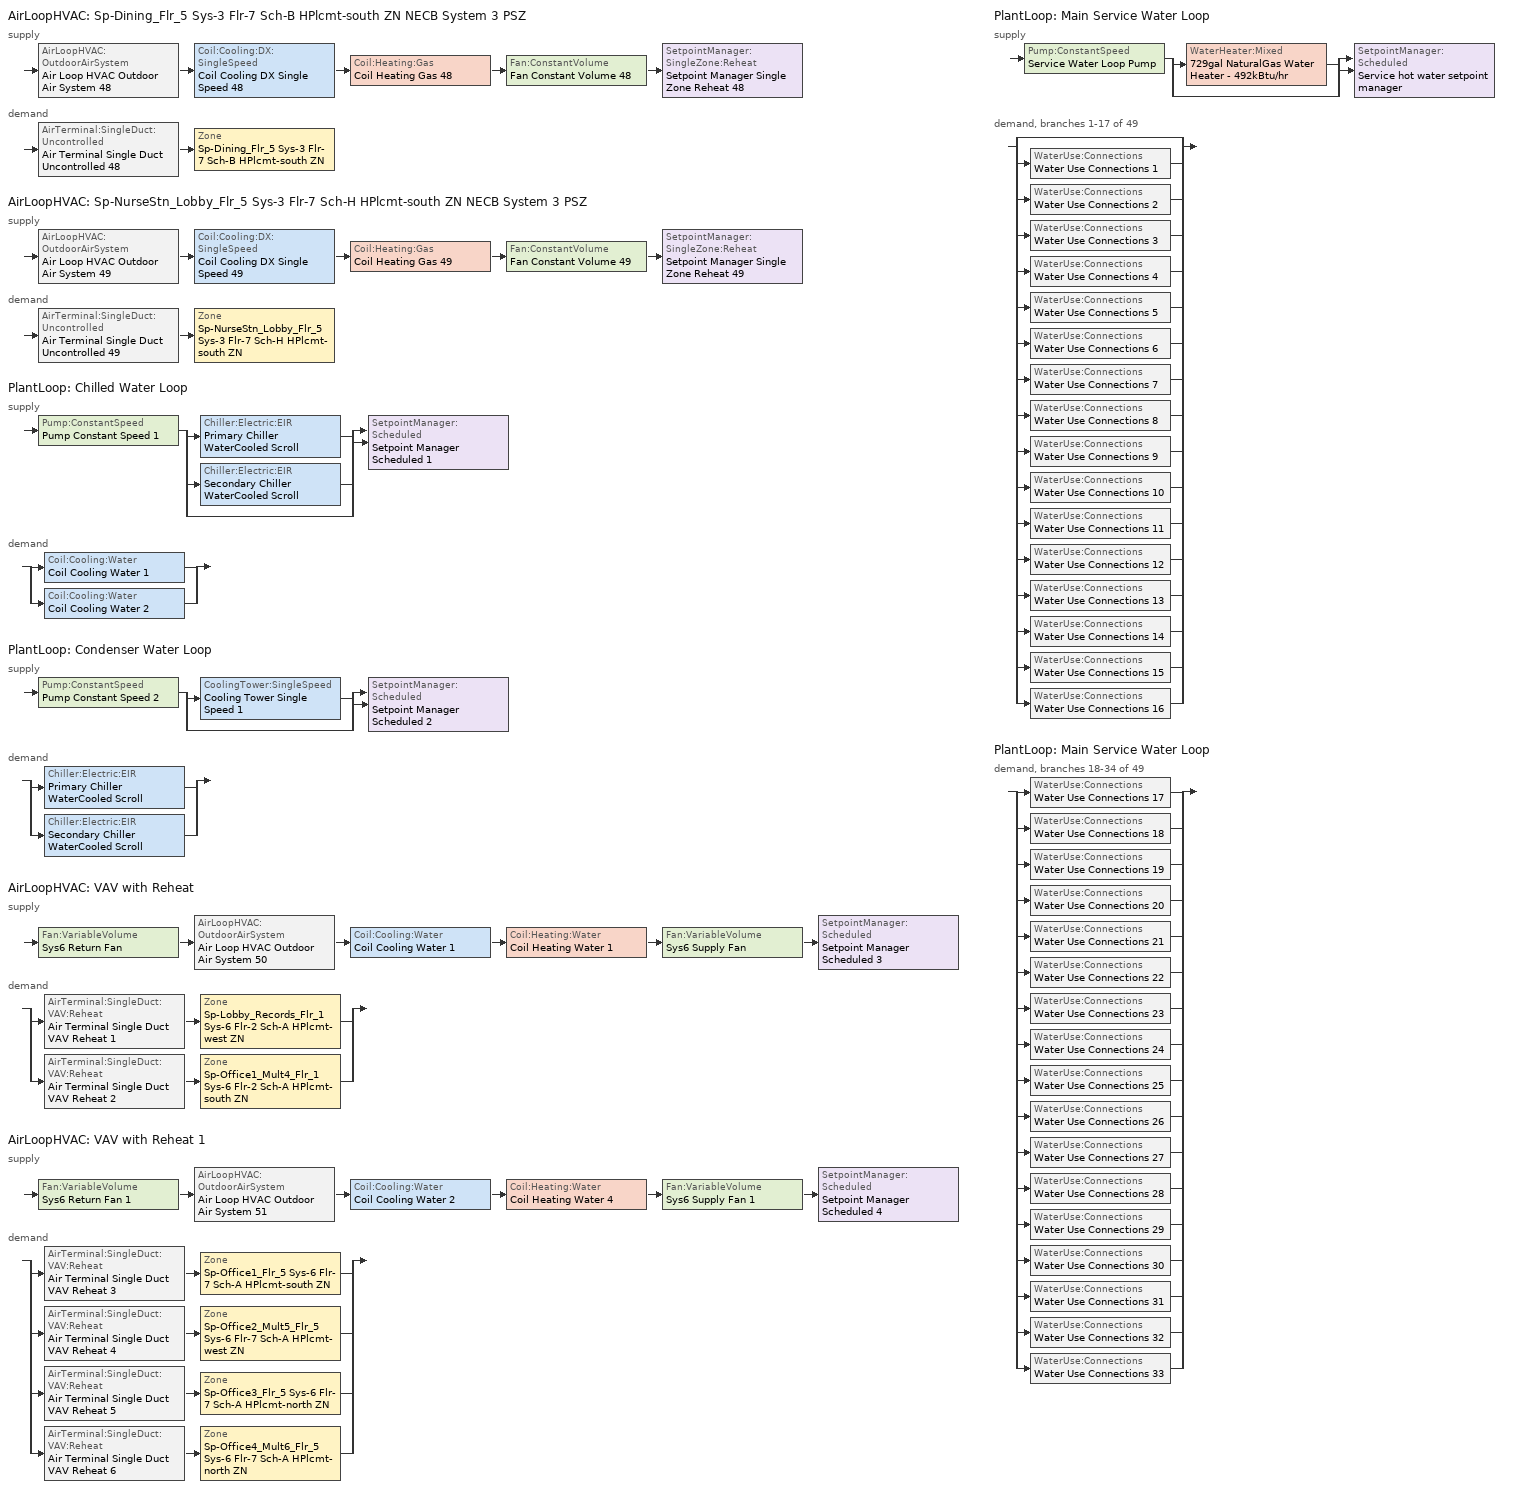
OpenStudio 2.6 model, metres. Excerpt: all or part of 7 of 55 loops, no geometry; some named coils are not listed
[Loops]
AirLoopHVAC 'Sp-Dining_Flr_5 Sys-3 Flr-7 Sch-B HPlcmt-south ZN NECB System 3 PSZ'
 supply: AirLoopHVAC:OutdoorAirSystem 'Air Loop HVAC Outdoor Air System 48' > Coil:Cooling:DX:SingleSpeed 'Coil Cooling DX Single Speed 48' > Coil:Heating:Gas 'Coil Heating Gas 48' > Fan:ConstantVolume 'Fan Constant Volume 48' > SetpointManager:SingleZone:Reheat 'Setpoint Manager Single Zone Reheat 48'
 demand: AirTerminal:SingleDuct:Uncontrolled 'Air Terminal Single Duct Uncontrolled 48' > Zone 'Sp-Dining_Flr_5 Sys-3 Flr-7 Sch-B HPlcmt-south ZN'
AirLoopHVAC 'Sp-NurseStn_Lobby_Flr_5 Sys-3 Flr-7 Sch-H HPlcmt-south ZN NECB System 3 PSZ'
 supply: AirLoopHVAC:OutdoorAirSystem 'Air Loop HVAC Outdoor Air System 49' > Coil:Cooling:DX:SingleSpeed 'Coil Cooling DX Single Speed 49' > Coil:Heating:Gas 'Coil Heating Gas 49' > Fan:ConstantVolume 'Fan Constant Volume 49' > SetpointManager:SingleZone:Reheat 'Setpoint Manager Single Zone Reheat 49'
 demand: AirTerminal:SingleDuct:Uncontrolled 'Air Terminal Single Duct Uncontrolled 49' > Zone 'Sp-NurseStn_Lobby_Flr_5 Sys-3 Flr-7 Sch-H HPlcmt-south ZN'
PlantLoop 'Chilled Water Loop'
 supply: Pump:ConstantSpeed 'Pump Constant Speed 1' > split
  | Chiller:Electric:EIR 'Primary Chiller WaterCooled Scroll'
  | Chiller:Electric:EIR 'Secondary Chiller WaterCooled Scroll'
  | bypass
  join > SetpointManager:Scheduled 'Setpoint Manager Scheduled 1'
 demand: split
  | Coil:Cooling:Water 'Coil Cooling Water 1'
  | Coil:Cooling:Water 'Coil Cooling Water 2'
PlantLoop 'Condenser Water Loop'
 supply: Pump:ConstantSpeed 'Pump Constant Speed 2' > split
  | CoolingTower:SingleSpeed 'Cooling Tower Single Speed 1'
  | bypass
  join > SetpointManager:Scheduled 'Setpoint Manager Scheduled 2'
 demand: split
  | Chiller:Electric:EIR 'Primary Chiller WaterCooled Scroll'
  | Chiller:Electric:EIR 'Secondary Chiller WaterCooled Scroll'
AirLoopHVAC 'VAV with Reheat'
 supply: Fan:VariableVolume 'Sys6 Return Fan' > AirLoopHVAC:OutdoorAirSystem 'Air Loop HVAC Outdoor Air System 50' > Coil:Cooling:Water 'Coil Cooling Water 1' > Coil:Heating:Water 'Coil Heating Water 1' > Fan:VariableVolume 'Sys6 Supply Fan' > SetpointManager:Scheduled 'Setpoint Manager Scheduled 3'
 demand: split
  | AirTerminal:SingleDuct:VAV:Reheat 'Air Terminal Single Duct VAV Reheat 1' > Zone 'Sp-Lobby_Records_Flr_1 Sys-6 Flr-2 Sch-A HPlcmt-west ZN'
  | AirTerminal:SingleDuct:VAV:Reheat 'Air Terminal Single Duct VAV Reheat 2' > Zone 'Sp-Office1_Mult4_Flr_1 Sys-6 Flr-2 Sch-A HPlcmt-south ZN'
AirLoopHVAC 'VAV with Reheat 1'
 supply: Fan:VariableVolume 'Sys6 Return Fan 1' > AirLoopHVAC:OutdoorAirSystem 'Air Loop HVAC Outdoor Air System 51' > Coil:Cooling:Water 'Coil Cooling Water 2' > Coil:Heating:Water 'Coil Heating Water 4' > Fan:VariableVolume 'Sys6 Supply Fan 1' > SetpointManager:Scheduled 'Setpoint Manager Scheduled 4'
 demand: split
  | AirTerminal:SingleDuct:VAV:Reheat 'Air Terminal Single Duct VAV Reheat 3' > Zone 'Sp-Office1_Flr_5 Sys-6 Flr-7 Sch-A HPlcmt-south ZN'
  | AirTerminal:SingleDuct:VAV:Reheat 'Air Terminal Single Duct VAV Reheat 4' > Zone 'Sp-Office2_Mult5_Flr_5 Sys-6 Flr-7 Sch-A HPlcmt-west ZN'
  | AirTerminal:SingleDuct:VAV:Reheat 'Air Terminal Single Duct VAV Reheat 5' > Zone 'Sp-Office3_Flr_5 Sys-6 Flr-7 Sch-A HPlcmt-north ZN'
  | AirTerminal:SingleDuct:VAV:Reheat 'Air Terminal Single Duct VAV Reheat 6' > Zone 'Sp-Office4_Mult6_Flr_5 Sys-6 Flr-7 Sch-A HPlcmt-north ZN'
PlantLoop 'Main Service Water Loop'
 supply: Pump:ConstantSpeed 'Service Water Loop Pump' > split
  | WaterHeater:Mixed '729gal NaturalGas Water Heater - 492kBtu/hr'
  | bypass
  join > SetpointManager:Scheduled 'Service hot water setpoint manager'
 demand, branches 1-17 of 49: split
  | bypass
  | WaterUse:Connections 'Water Use Connections 1'
  | WaterUse:Connections 'Water Use Connections 2'
  | WaterUse:Connections 'Water Use Connections 3'
  | WaterUse:Connections 'Water Use Connections 4'
  | WaterUse:Connections 'Water Use Connections 5'
  | WaterUse:Connections 'Water Use Connections 6'
  | WaterUse:Connections 'Water Use Connections 7'
  | WaterUse:Connections 'Water Use Connections 8'
  | WaterUse:Connections 'Water Use Connections 9'
  | WaterUse:Connections 'Water Use Connections 10'
  | WaterUse:Connections 'Water Use Connections 11'
  | WaterUse:Connections 'Water Use Connections 12'
  | WaterUse:Connections 'Water Use Connections 13'
  | WaterUse:Connections 'Water Use Connections 14'
  | WaterUse:Connections 'Water Use Connections 15'
  | WaterUse:Connections 'Water Use Connections 16'
PlantLoop 'Main Service Water Loop'
 demand, branches 18-34 of 49: split
  | WaterUse:Connections 'Water Use Connections 17'
  | WaterUse:Connections 'Water Use Connections 18'
  | WaterUse:Connections 'Water Use Connections 19'
  | WaterUse:Connections 'Water Use Connections 20'
  | WaterUse:Connections 'Water Use Connections 21'
  | WaterUse:Connections 'Water Use Connections 22'
  | WaterUse:Connections 'Water Use Connections 23'
  | WaterUse:Connections 'Water Use Connections 24'
  | WaterUse:Connections 'Water Use Connections 25'
  | WaterUse:Connections 'Water Use Connections 26'
  | WaterUse:Connections 'Water Use Connections 27'
  | WaterUse:Connections 'Water Use Connections 28'
  | WaterUse:Connections 'Water Use Connections 29'
  | WaterUse:Connections 'Water Use Connections 30'
  | WaterUse:Connections 'Water Use Connections 31'
  | WaterUse:Connections 'Water Use Connections 32'
  | WaterUse:Connections 'Water Use Connections 33'
[Sizing:Zone] Zone Cooling Design Supply Air Temperature Input Method=SupplyAirTemperature; Zone Cooling Design Supply Air Temperature {C}=13; Zone Cooling Design Supply Air Temperature Difference {deltaC}=11.11; Zone Heating Design Supply Air Temperature Input Method=SupplyAirTemperature; Zone Heating Design Supply Air Temperature {C}=43; Zone Heating Design Supply Air Temperature Difference {deltaC}=11.11; Zone Cooling Design Supply Air Humidity Ratio {kg-H2O/kg-air}=0.0085; Zone Heating Design Supply Air Humidity Ratio {kg-H2O/kg-air}=0.008; Zone Heating Sizing Factor=1.3; Zone Cooling Sizing Factor=1.1; Cooling Design Air Flow Method=DesignDay; Heating Design Air Flow Method=DesignDay; Account for Dedicated Outdoor Air System=No; Dedicated Outdoor Air System Control Strategy=NeutralSupplyAir; Dedicated Outdoor Air Low Setpoint Temperature for Design {C}=autosize; Dedicated Outdoor Air High Setpoint Temperature for Design {C}=autosize
Sp-Dining_Flr_5 Sys-3 Flr-7 Sch-B HPlcmt-south ZN; Sp-NurseStn_Lobby_Flr_5 Sys-3 Flr-7 Sch-H HPlcmt-south ZN; Sp-Lobby_Records_Flr_1 Sys-6 Flr-2 Sch-A HPlcmt-west ZN; Sp-Office1_Mult4_Flr_1 Sys-6 Flr-2 Sch-A HPlcmt-south ZN; Sp-Office3_Flr_5 Sys-6 Flr-7 Sch-A HPlcmt-north ZN; Sp-Office4_Mult6_Flr_5 Sys-6 Flr-7 Sch-A HPlcmt-north ZN; Sp-Office2_Mult5_Flr_5 Sys-6 Flr-7 Sch-A HPlcmt-west ZN; Sp-Office1_Flr_5 Sys-6 Flr-7 Sch-A HPlcmt-south ZN
[Zone equipment]
Sp-Dining_Flr_5 Sys-3 Flr-7 Sch-B HPlcmt-south ZN: Air Terminal Single Duct Uncontrolled 48, Zone HVAC Baseboard Convective Water 48
Sp-NurseStn_Lobby_Flr_5 Sys-3 Flr-7 Sch-H HPlcmt-south ZN: Air Terminal Single Duct Uncontrolled 49, Zone HVAC Baseboard Convective Water 49
Sp-Lobby_Records_Flr_1 Sys-6 Flr-2 Sch-A HPlcmt-west ZN: Air Terminal Single Duct VAV Reheat 1, Zone HVAC Baseboard Convective Water 50
Sp-Office1_Mult4_Flr_1 Sys-6 Flr-2 Sch-A HPlcmt-south ZN: Air Terminal Single Duct VAV Reheat 2, Zone HVAC Baseboard Convective Water 51
Sp-Office3_Flr_5 Sys-6 Flr-7 Sch-A HPlcmt-north ZN: Air Terminal Single Duct VAV Reheat 5, Zone HVAC Baseboard Convective Water 54
Sp-Office4_Mult6_Flr_5 Sys-6 Flr-7 Sch-A HPlcmt-north ZN: Air Terminal Single Duct VAV Reheat 6, Zone HVAC Baseboard Convective Water 55
Sp-Office2_Mult5_Flr_5 Sys-6 Flr-7 Sch-A HPlcmt-west ZN: Air Terminal Single Duct VAV Reheat 4, Zone HVAC Baseboard Convective Water 53
Sp-Office1_Flr_5 Sys-6 Flr-7 Sch-A HPlcmt-south ZN: Air Terminal Single Duct VAV Reheat 3, Zone HVAC Baseboard Convective Water 52
[PlantLoop] Glycol Concentration=0; Plant Loop Volume {m3}=Autocalculate; Load Distribution Scheme=Optimal
Name | Maximum Loop Temperature {C} | Minimum Loop Temperature {C}
Chilled Water Loop; Condenser Water Loop
Main Service Water Loop | 60 | 10
[Sizing:Plant] Sizing Option=NonCoincident; Zone Timesteps in Averaging Window=1; Coincident Sizing Factor Mode=None
Name | Loop Type | Design Loop Exit Temperature {C} | Loop Design Temperature Difference {deltaC}
Chilled Water Loop | Cooling | 7 | 6
Condenser Water Loop | Condenser | 29 | 6
Main Service Water Loop | Heating | 60 | 5
[AirLoopHVAC] Availability Schedule=Always On Discrete; Design Supply Air Flow Rate {m3/s}=AutoSize
Sp-Dining_Flr_5 Sys-3 Flr-7 Sch-B HPlcmt-south ZN NECB System 3 PSZ; Sp-NurseStn_Lobby_Flr_5 Sys-3 Flr-7 Sch-H HPlcmt-south ZN NECB System 3 PSZ; VAV with Reheat; VAV with Reheat 1
[Sizing:System] Type of Load to Size On=Sensible; Design Outdoor Air Flow Rate {m3/s}=Autosize; Preheat Design Temperature {C}=7; Preheat Design Humidity Ratio {kg-H2O/kg-Air}=0.008; Precool Design Temperature {C}=13; Precool Design Humidity Ratio {kg-H2O/kg-Air}=0.008; Central Cooling Design Supply Air Temperature {C}=13; Sizing Option=NonCoincident; 100% Outdoor Air in Cooling=No; 100% Outdoor Air in Heating=No; Central Cooling Design Supply Air Humidity Ratio {kg-H2O/kg-Air}=0.0085; Central Heating Design Supply Air Humidity Ratio {kg-H2O/kg-Air}=0.008; Cooling Design Air Flow Method=DesignDay; Cooling Design Air Flow Rate {m3/s}=0; Heating Design Air Flow Method=DesignDay; Heating Design Air Flow Rate {m3/s}=0; System Outdoor Air Method=ZoneSum; Zone Maximum Outdoor Air Fraction=1; Cooling Supply Air Flow Rate Per Floor Area {m3/s-m2}=0.00996765; Cooling Fraction of Autosized Cooling Supply Air Flow Rate=1; Cooling Supply Air Flow Rate Per Unit Cooling Capacity {m3/s-W}=3.94755e-05; Heating Supply Air Flow Rate Per Floor Area {m3/s-m2}=0.00996765; Heating Fraction of Autosized Heating Supply Air Flow Rate=1; Heating Fraction of Autosized Cooling Supply Air Flow Rate=1; Heating Supply Air Flow Rate Per Unit Heating Capacity {m3/s-W}=3.15882e-05; Cooling Design Capacity Method=CoolingDesignCapacity; Cooling Design Capacity {W}=autosize; Cooling Design Capacity Per Floor Area {W/m2}=234.7; Fraction of Autosized Cooling Design Capacity=1; Heating Design Capacity Method=HeatingDesignCapacity; Heating Design Capacity {W}=autosize; Heating Design Capacity Per Floor Area {W/m2}=157; Fraction of Autosized Heating Design Capacity=1; Central Cooling Capacity Control Method=OnOff
Name | Minimum System Air Flow Ratio | Central Heating Design Supply Air Temperature {C}
Sp-Dining_Flr_5 Sys-3 Flr-7 Sch-B HPlcmt-south ZN NECB System 3 PSZ; Sp-NurseStn_Lobby_Flr_5 Sys-3 Flr-7 Sch-H HPlcmt-south ZN NECB System 3 PSZ | 1 | 43
VAV with Reheat; VAV with Reheat 1 | 0.3 | 13.1
[Fan:ConstantVolume] Availability Schedule=Always On Discrete; Maximum Flow Rate {m3/s}=AutoSize
Fan Constant Volume 48; Fan Constant Volume 49
[Coil:Heating:Gas] Availability Schedule=Always On Discrete; Gas Burner Efficiency=0.8; Nominal Capacity {W}=AutoSize; Parasitic Electric Load {W}=0; Parasitic Gas Load {W}=0
Coil Heating Gas 48; Coil Heating Gas 49
[Coil:Cooling:DX:SingleSpeed] Availability Schedule=Always On Discrete; Rated Total Cooling Capacity {W}=autosize; Rated Sensible Heat Ratio=autosize; Rated COP {W/W}=3; Rated Air Flow Rate {m3/s}=autosize; Rated Evaporator Fan Power Per Volume Flow Rate {W/(m3/s)}=773.3; Condenser Type=AirCooled; Evaporative Condenser Effectiveness=0; Evaporative Condenser Air Flow Rate {m3/s}=Autosize; Evaporative Condenser Pump Rated Power Consumption {W}=Autosize; Crankcase Heater Capacity {W}=0; Maximum Outdoor Dry-Bulb Temperature for Crankcase Heater Operation {C}=0; Basin Heater Capacity {W/K}=0; Basin Heater Setpoint Temperature {C}=10
Name | Total Cooling Capacity Function of Temperature Curve | Total Cooling Capacity Function of Flow Fraction Curve | Energy Input Ratio Function of Temperature Curve | Energy Input Ratio Function of Flow Fraction Curve | Part Load Fraction Correlation Curve
Coil Cooling DX Single Speed 48 | Curve Biquadratic 95 | Curve Quadratic 142 | Curve Biquadratic 96 | Curve Quadratic 143 | Curve Quadratic 144
Coil Cooling DX Single Speed 49 | Curve Biquadratic 97 | Curve Quadratic 145 | Curve Biquadratic 98 | Curve Quadratic 146 | Curve Quadratic 147
[Controller:OutdoorAir] Minimum Outdoor Air Flow Rate {m3/s}=autosize; Maximum Outdoor Air Flow Rate {m3/s}=Autosize; Economizer Control Type=NoEconomizer; Economizer Control Action Type=ModulateFlow; Economizer Maximum Limit Dry-Bulb Temperature {C}=28; Economizer Maximum Limit Enthalpy {J/kg}=64000; Economizer Minimum Limit Dry-Bulb Temperature {C}=-100; Lockout Type=NoLockout; Minimum Limit Type=FixedMinimum; High Humidity Control=No; Heat Recovery Bypass Control Type=BypassWhenWithinEconomizerLimits
Name | Controller Mechanical Ventilation
Controller Outdoor Air 48 | Controller Mechanical Ventilation 48
Controller Outdoor Air 49 | Controller Mechanical Ventilation 49
Controller Outdoor Air 50 | Controller Mechanical Ventilation 50
Controller Outdoor Air 51 | Controller Mechanical Ventilation 51
[Controller:MechanicalVentilation] Availability Schedule=Always On Discrete; System Outdoor Air Method=ZoneSum
Controller Mechanical Ventilation 48; Controller Mechanical Ventilation 49; Controller Mechanical Ventilation 50; Controller Mechanical Ventilation 51
[AirLoopHVAC:OutdoorAirSystem]
Name | Controller
Air Loop HVAC Outdoor Air System 48 | Controller Outdoor Air 48
Air Loop HVAC Outdoor Air System 49 | Controller Outdoor Air 49
Air Loop HVAC Outdoor Air System 50 | Controller Outdoor Air 50
Air Loop HVAC Outdoor Air System 51 | Controller Outdoor Air 51
[SetpointManager:SingleZone:Reheat] Minimum Supply Air Temperature {C}=13; Maximum Supply Air Temperature {C}=43
Name | Control Zone
Setpoint Manager Single Zone Reheat 48 | Sp-Dining_Flr_5 Sys-3 Flr-7 Sch-B HPlcmt-south ZN
Setpoint Manager Single Zone Reheat 49 | Sp-NurseStn_Lobby_Flr_5 Sys-3 Flr-7 Sch-H HPlcmt-south ZN
[AirTerminal:SingleDuct:Uncontrolled] Availability Schedule=Always On Discrete; Maximum Air Flow Rate {m3/s}=AutoSize
Air Terminal Single Duct Uncontrolled 48; Air Terminal Single Duct Uncontrolled 49
[Pump:ConstantSpeed] Rated Flow Rate {m3/s}=autosize; Rated Power Consumption {W}=autosize; Motor Efficiency=0.9; Fraction of Motor Inefficiencies to Fluid Stream=0; Pump Control Type=Intermittent; Design Power Sizing Method=PowerPerFlowPerPressure; Design Electric Power per Unit Flow Rate {W/(m3/s)}=348701.1; Design Shaft Power per Unit Flow Rate per Unit Head {W-s/m3-Pa}=1.28205
Name | Rated Pump Head {Pa}
Pump Constant Speed 1; Pump Constant Speed 2 | 179352
Service Water Loop Pump | 472145
[Chiller:Electric:EIR] Reference Capacity {W}=Autosize; Reference COP {W/W}=5.5; Condenser Type=WaterCooled; Design Heat Recovery Water Flow Rate {m3/s}=0; Sizing Factor=1; Basin Heater Capacity {W/K}=0; Basin Heater Setpoint Temperature {C}=10
Name | Cooling Capacity Function of Temperature Curve | Electric Input to Cooling Output Ratio Function of Temperature Curve | Electric Input to Cooling Output Ratio Function of Part Load Ratio Curve
Primary Chiller WaterCooled Scroll | Curve Biquadratic 99 | Curve Biquadratic 100 | Curve Quadratic 148
Secondary Chiller WaterCooled Scroll | Curve Biquadratic 101 | Curve Biquadratic 102 | Curve Quadratic 149
[SetpointManager:Scheduled] Control Variable=Temperature
Name | Schedule
Setpoint Manager Scheduled 1 | CHW Temp
Setpoint Manager Scheduled 2 | CW Temp
Setpoint Manager Scheduled 3 | Supply Air Temp
Setpoint Manager Scheduled 4 | Supply Air Temp 1
Service hot water setpoint manager | Service Water Loop Temp - 140F
[CoolingTower:SingleSpeed]
Cooling Tower Single Speed 1: Design Water Flow Rate {m3/s}=autosize; Design Air Flow Rate {m3/s}=autosize; Fan Power at Design Air Flow Rate {W}=autosize; U-Factor Times Area Value at Design Air Flow Rate {W/K}=autosize; Air Flow Rate in Free Convection Regime {m3/s}=autosize; U-Factor Times Area Value at Free Convection Air Flow Rate {W/K}=autosize; Performance Input Method=UFactorTimesAreaAndDesignWaterFlowRate; Free Convection Capacity {W}=0; Basin Heater Capacity {W/K}=0; Evaporation Loss Mode=LossFactor; Evaporation Loss Factor {percent/K}=0.2; Drift Loss Percent {percent}=0.008; Blowdown Calculation Mode=ConcentrationRatio; Blowdown Concentration Ratio=3; Capacity Control=FanCycling; Number of Cells=1; Cell Control=MinimalCell; Cell Minimum  Water Flow Rate Fraction=0.33; Cell Maximum Water Flow Rate Fraction=2.5; Sizing Factor=1; Free Convection Air Flow Rate Sizing Factor=0.1; Free Convection U-Factor Times Area Value Sizing Factor=0.1; Heat Rejection Capacity and Nominal Capacity Sizing Ratio=1.25; Free Convection Nominal Capacity Sizing Factor=0.1; Design Inlet Air Dry-Bulb Temperature {C}=35; Design Inlet Air Wet-Bulb Temperature {C}=24; Design Approach Temperature {deltaC}=5; Design Range Temperature {deltaC}=6
[Fan:VariableVolume] Availability Schedule=Always On Discrete; Fan Efficiency=0.6045; Pressure Rise {Pa}=1017.592; Maximum Flow Rate {m3/s}=Autosize; Fan Power Minimum Flow Rate Input Method=FixedFlowRate; Fan Power Minimum Flow Fraction=0; Fan Power Minimum Air Flow Rate {m3/s}=0; Motor Efficiency=0.93; Motor In Airstream Fraction=1; Fan Power Coefficient 1=0.0407599; Fan Power Coefficient 2=0.088045; Fan Power Coefficient 3=-0.0729261; Fan Power Coefficient 4=0.94374; Fan Power Coefficient 5=0
Sys6 Supply Fan; Sys6 Return Fan; Sys6 Supply Fan 1; Sys6 Return Fan 1
[Coil:Cooling:Water] Availability Schedule=Always On Discrete
Coil Cooling Water 1; Coil Cooling Water 2
[Controller:WaterCoil] Action=Reverse; Minimum Actuated Flow {m3/s}=0
Name | Water Coil
Controller Water Coil 2 | Coil Cooling Water 1
Controller Water Coil 6 | Coil Cooling Water 2
[AirTerminal:SingleDuct:VAV:Reheat] Availability Schedule=Always On Discrete; Maximum Air Flow Rate {m3/s}=AutoSize; Zone Minimum Air Flow Input Method=Constant; Constant Minimum Air Flow Fraction=0.3; Maximum Hot Water or Steam Flow Rate {m3/s}=AutoSize; Minimum Hot Water or Steam Flow Rate {m3/s}=0; Convergence Tolerance=0.001; Damper Heating Action=Normal; Maximum Flow per Zone Floor Area During Reheat {m3/s-m2}=AutoSize; Maximum Flow Fraction During Reheat=AutoSize; Maximum Reheat Air Temperature {C}=43; Control For Outdoor Air=No
Name | Fixed Minimum Air Flow Rate {m3/s} | Reheat Coil
Air Terminal Single Duct VAV Reheat 1 | 2.94962 | Coil Heating Water 2
Air Terminal Single Duct VAV Reheat 2 | 0.0278709 | Coil Heating Water 3
Air Terminal Single Duct VAV Reheat 3 | 0.139391 | Coil Heating Water 5
Air Terminal Single Duct VAV Reheat 4 | 0.139318 | Coil Heating Water 6
Air Terminal Single Duct VAV Reheat 5 | 0.139355 | Coil Heating Water 7
Air Terminal Single Duct VAV Reheat 6 | 0.0278709 | Coil Heating Water 8
[WaterHeater:Mixed]
729gal NaturalGas Water Heater - 492kBtu/hr: Tank Volume {m3}=2.76039; Setpoint Temperature Schedule=Service Water Loop Temp - 140F; Deadband Temperature Difference {deltaC}=2; Maximum Temperature Limit {C}=82.2222; Heater Control Type=Cycle; Heater Maximum Capacity {W}=144231; Heater Fuel Type=NaturalGas; Heater Thermal Efficiency=0.8; Off Cycle Parasitic Fuel Consumption Rate {W}=20; Off Cycle Parasitic Fuel Type=NaturalGas; Off Cycle Parasitic Heat Fraction to Tank=0.8; On Cycle Parasitic Fuel Type=NaturalGas; Ambient Temperature Indicator=Schedule; Ambient Temperature Schedule=Water Heater Ambient Temp Schedule - 70F; Off Cycle Loss Coefficient to Ambient Temperature {W/K}=6; On Cycle Loss Coefficient to Ambient Temperature {W/K}=6; Use Side Effectiveness=1; Source Side Effectiveness=1; Use Side Design Flow Rate {m3/s}=autosize; Source Side Design Flow Rate {m3/s}=autosize; Indirect Water Heating Recovery Time {hr}=1.5; Source Side Flow Control Mode=IndirectHeatPrimarySetpoint
[WaterUse:Connections]
Name | Water Use Equipment Name 1
Water Use Connections 1 | Basement Service Water Use 2.83gal/min
Water Use Connections 2 | Dining_flr_5 Service Water Use 0.53gal/min
Water Use Connections 3 | Er_exam1_mult4_flr_1 Service Water Use 0.14gal/min
Water Use Connections 4 | Er_exam3_mult4_flr_1 Service Water Use 0.14gal/min
Water Use Connections 5 | Er_nursestn_lobby_flr_1 Service Water Use 0.23gal/min
Water Use Connections 6 | Er_trauma1_flr_1 Service Water Use 0.04gal/min
Water Use Connections 7 | Er_trauma2_flr_1 Service Water Use 0.04gal/min
Water Use Connections 8 | Er_triage_mult4_flr_1 Service Water Use 0.14gal/min
Water Use Connections 9 | Icu_flr_2 Service Water Use 0.47gal/min
Water Use Connections 10 | Icu_nursestn_lobby_flr_2 Service Water Use 0.13gal/min
Water Use Connections 11 | Ic_patroom1_mult5_flr_2 Service Water Use 0.04gal/min
Water Use Connections 12 | Ic_patroom2_flr_2 Service Water Use 0.01gal/min
Water Use Connections 13 | Ic_patroom3_mult6_flr_2 Service Water Use 0.05gal/min
Water Use Connections 14 | Kitchen_flr_5 Service Water Use 0.47gal/min
Water Use Connections 15 | Lab_flr_3 Service Water Use 0.2gal/min
Water Use Connections 16 | Lab_flr_4 Service Water Use 0.2gal/min
Water Use Connections 17 | Lobby_records_flr_1 Service Water Use 0.56gal/min
Water Use Connections 18 | Nursestn_lobby_flr_3 Service Water Use 0.17gal/min
Water Use Connections 19 | Nursestn_lobby_flr_4 Service Water Use 0.17gal/min
Water Use Connections 20 | Nursestn_lobby_flr_5 Service Water Use 0.2gal/min
Water Use Connections 21 | Office1_flr_5 Service Water Use 0.03gal/min
Water Use Connections 22 | Office1_mult4_flr_1 Service Water Use 0.03gal/min
Water Use Connections 23 | Office2_mult5_flr_5 Service Water Use 0.13gal/min
Water Use Connections 24 | Office3_flr_5 Service Water Use 0.03gal/min
Water Use Connections 25 | Office4_mult6_flr_5 Service Water Use 0.03gal/min
Water Use Connections 26 | Or1_flr_2 Service Water Use 0.07gal/min
Water Use Connections 27 | Or2_mult5_flr_2 Service Water Use 0.35gal/min
Water Use Connections 28 | Or3_flr_2 Service Water Use 0.07gal/min
Water Use Connections 29 | Or4_flr_2 Service Water Use 0.28gal/min
Water Use Connections 30 | Or_nursestn_lobby_flr_2 Service Water Use 0.19gal/min
Water Use Connections 31 | Patroom1_mult10_flr_3 Service Water Use 0.08gal/min
Water Use Connections 32 | Patroom1_mult10_flr_4 Service Water Use 0.08gal/min
Water Use Connections 33 | Patroom2_flr_3 Service Water Use 0.01gal/min
[WaterUse:Equipment:Definition]
Name | Peak Flow Rate {m3/s} | Target Temperature Schedule | Sensible Fraction Schedule | Latent Fraction Schedule
Basement Service Water Use Def 2.83gal/min | 0.000178745 | Schedule Ruleset 5 | Schedule Ruleset 3 | Schedule Ruleset 4
Dining_flr_5 Service Water Use Def 0.53gal/min | 3.33065e-05 | Schedule Ruleset 8 | Schedule Ruleset 6 | Schedule Ruleset 7
Er_exam1_mult4_flr_1 Service Water Use Def 0.14gal/min | 8.88174e-06 | Schedule Ruleset 11 | Schedule Ruleset 9 | Schedule Ruleset 10
Er_exam3_mult4_flr_1 Service Water Use Def 0.14gal/min | 8.88174e-06 | Schedule Ruleset 14 | Schedule Ruleset 12 | Schedule Ruleset 13
Er_nursestn_lobby_flr_1 Service Water Use Def 0.23gal/min | 1.47659e-05 | Schedule Ruleset 17 | Schedule Ruleset 15 | Schedule Ruleset 16
Er_trauma1_flr_1 Service Water Use Def 0.04gal/min | 2.22043e-06 | Schedule Ruleset 20 | Schedule Ruleset 18 | Schedule Ruleset 19
Er_trauma2_flr_1 Service Water Use Def 0.04gal/min | 2.22043e-06 | Schedule Ruleset 23 | Schedule Ruleset 21 | Schedule Ruleset 22
Er_triage_mult4_flr_1 Service Water Use Def 0.14gal/min | 8.88174e-06 | Schedule Ruleset 26 | Schedule Ruleset 24 | Schedule Ruleset 25
Icu_flr_2 Service Water Use Def 0.47gal/min | 2.95394e-05 | Schedule Ruleset 29 | Schedule Ruleset 27 | Schedule Ruleset 28
Icu_nursestn_lobby_flr_2 Service Water Use Def 0.13gal/min | 7.99196e-06 | Schedule Ruleset 32 | Schedule Ruleset 30 | Schedule Ruleset 31
Ic_patroom1_mult5_flr_2 Service Water Use Def 0.04gal/min | 2.49799e-06 | Schedule Ruleset 35 | Schedule Ruleset 33 | Schedule Ruleset 34
Ic_patroom2_flr_2 Service Water Use Def 0.01gal/min | 6.6613e-07 | Schedule Ruleset 38 | Schedule Ruleset 36 | Schedule Ruleset 37
Ic_patroom3_mult6_flr_2 Service Water Use Def 0.05gal/min | 2.99759e-06 | Schedule Ruleset 41 | Schedule Ruleset 39 | Schedule Ruleset 40
Kitchen_flr_5 Service Water Use Def 0.47gal/min | 2.96058e-05 | Schedule Ruleset 44 | Schedule Ruleset 42 | Schedule Ruleset 43
Lab_flr_3 Service Water Use Def 0.2gal/min | 1.26565e-05 | Schedule Ruleset 47 | Schedule Ruleset 45 | Schedule Ruleset 46
Lab_flr_4 Service Water Use Def 0.2gal/min | 1.26565e-05 | Schedule Ruleset 50 | Schedule Ruleset 48 | Schedule Ruleset 49
Lobby_records_flr_1 Service Water Use Def 0.56gal/min | 3.52488e-05 | Schedule Ruleset 53 | Schedule Ruleset 51 | Schedule Ruleset 52
Nursestn_lobby_flr_3 Service Water Use Def 0.17gal/min | 1.08246e-05 | Schedule Ruleset 56 | Schedule Ruleset 54 | Schedule Ruleset 55
Nursestn_lobby_flr_4 Service Water Use Def 0.17gal/min | 1.08246e-05 | Schedule Ruleset 59 | Schedule Ruleset 57 | Schedule Ruleset 58
Nursestn_lobby_flr_5 Service Water Use Def 0.2gal/min | 1.24344e-05 | Schedule Ruleset 62 | Schedule Ruleset 60 | Schedule Ruleset 61
Office1_flr_5 Service Water Use Def 0.03gal/min | 1.66576e-06 | Schedule Ruleset 65 | Schedule Ruleset 63 | Schedule Ruleset 64
Office1_mult4_flr_1 Service Water Use Def 0.03gal/min | 1.66533e-06 | Schedule Ruleset 68 | Schedule Ruleset 66 | Schedule Ruleset 67
Office2_mult5_flr_5 Service Water Use Def 0.13gal/min | 8.32444e-06 | Schedule Ruleset 71 | Schedule Ruleset 69 | Schedule Ruleset 70
Office3_flr_5 Service Water Use Def 0.03gal/min | 1.66533e-06 | Schedule Ruleset 74 | Schedule Ruleset 72 | Schedule Ruleset 73
Office4_mult6_flr_5 Service Water Use Def 0.03gal/min | 1.99839e-06 | Schedule Ruleset 77 | Schedule Ruleset 75 | Schedule Ruleset 76
Or1_flr_2 Service Water Use Def 0.07gal/min | 4.44087e-06 | Schedule Ruleset 80 | Schedule Ruleset 78 | Schedule Ruleset 79
Or2_mult5_flr_2 Service Water Use Def 0.35gal/min | 2.22043e-05 | Schedule Ruleset 83 | Schedule Ruleset 81 | Schedule Ruleset 82
Or3_flr_2 Service Water Use Def 0.07gal/min | 4.44087e-06 | Schedule Ruleset 86 | Schedule Ruleset 84 | Schedule Ruleset 85
Or4_flr_2 Service Water Use Def 0.28gal/min | 1.77635e-05 | Schedule Ruleset 89 | Schedule Ruleset 87 | Schedule Ruleset 88
Or_nursestn_lobby_flr_2 Service Water Use Def 0.19gal/min | 1.21014e-05 | Schedule Ruleset 92 | Schedule Ruleset 90 | Schedule Ruleset 91
Patroom1_mult10_flr_3 Service Water Use Def 0.08gal/min | 4.99598e-06 | Schedule Ruleset 95 | Schedule Ruleset 93 | Schedule Ruleset 94
Patroom1_mult10_flr_4 Service Water Use Def 0.08gal/min | 4.99598e-06 | Schedule Ruleset 98 | Schedule Ruleset 96 | Schedule Ruleset 97
Patroom2_flr_3 Service Water Use Def 0.01gal/min | 8.32663e-07 | Schedule Ruleset 101 | Schedule Ruleset 99 | Schedule Ruleset 100
[WaterUse:Equipment]
Name | Water Use Equipment Definition | Space | Flow Rate Fraction Schedule
Basement Service Water Use 2.83gal/min | Basement Service Water Use Def 2.83gal/min | Basement | NECB-A-Service Water Heating
Dining_flr_5 Service Water Use 0.53gal/min | Dining_flr_5 Service Water Use Def 0.53gal/min | Dining_Flr_5 | NECB-B-Service Water Heating
Er_exam1_mult4_flr_1 Service Water Use 0.14gal/min | Er_exam1_mult4_flr_1 Service Water Use Def 0.14gal/min | ER_Exam1_Mult4_Flr_1 | NECB-H-Service Water Heating
Er_exam3_mult4_flr_1 Service Water Use 0.14gal/min | Er_exam3_mult4_flr_1 Service Water Use Def 0.14gal/min | ER_Exam3_Mult4_Flr_1 | NECB-H-Service Water Heating
Er_nursestn_lobby_flr_1 Service Water Use 0.23gal/min | Er_nursestn_lobby_flr_1 Service Water Use Def 0.23gal/min | ER_NurseStn_Lobby_Flr_1 | NECB-H-Service Water Heating
Er_trauma1_flr_1 Service Water Use 0.04gal/min | Er_trauma1_flr_1 Service Water Use Def 0.04gal/min | ER_Trauma1_Flr_1 | NECB-H-Service Water Heating
Er_trauma2_flr_1 Service Water Use 0.04gal/min | Er_trauma2_flr_1 Service Water Use Def 0.04gal/min | ER_Trauma2_Flr_1 | NECB-H-Service Water Heating
Er_triage_mult4_flr_1 Service Water Use 0.14gal/min | Er_triage_mult4_flr_1 Service Water Use Def 0.14gal/min | ER_Triage_Mult4_Flr_1 | NECB-H-Service Water Heating
Icu_flr_2 Service Water Use 0.47gal/min | Icu_flr_2 Service Water Use Def 0.47gal/min | ICU_Flr_2 | NECB-H-Service Water Heating
Icu_nursestn_lobby_flr_2 Service Water Use 0.13gal/min | Icu_nursestn_lobby_flr_2 Service Water Use Def 0.13gal/min | ICU_NurseStn_Lobby_Flr_2 | NECB-H-Service Water Heating
Ic_patroom1_mult5_flr_2 Service Water Use 0.04gal/min | Ic_patroom1_mult5_flr_2 Service Water Use Def 0.04gal/min | IC_PatRoom1_Mult5_Flr_2 | NECB-H-Service Water Heating
Ic_patroom2_flr_2 Service Water Use 0.01gal/min | Ic_patroom2_flr_2 Service Water Use Def 0.01gal/min | IC_PatRoom2_Flr_2 | NECB-H-Service Water Heating
Ic_patroom3_mult6_flr_2 Service Water Use 0.05gal/min | Ic_patroom3_mult6_flr_2 Service Water Use Def 0.05gal/min | IC_PatRoom3_Mult6_Flr_2 | NECB-H-Service Water Heating
Kitchen_flr_5 Service Water Use 0.47gal/min | Kitchen_flr_5 Service Water Use Def 0.47gal/min | Kitchen_Flr_5 | NECB-B-Service Water Heating
Lab_flr_3 Service Water Use 0.2gal/min | Lab_flr_3 Service Water Use Def 0.2gal/min | Lab_Flr_3 | NECB-A-Service Water Heating
Lab_flr_4 Service Water Use 0.2gal/min | Lab_flr_4 Service Water Use Def 0.2gal/min | Lab_Flr_4 | NECB-A-Service Water Heating
Lobby_records_flr_1 Service Water Use 0.56gal/min | Lobby_records_flr_1 Service Water Use Def 0.56gal/min | Lobby_Records_Flr_1 | NECB-A-Service Water Heating
Nursestn_lobby_flr_3 Service Water Use 0.17gal/min | Nursestn_lobby_flr_3 Service Water Use Def 0.17gal/min | NurseStn_Lobby_Flr_3 | NECB-H-Service Water Heating
Nursestn_lobby_flr_4 Service Water Use 0.17gal/min | Nursestn_lobby_flr_4 Service Water Use Def 0.17gal/min | NurseStn_Lobby_Flr_4 | NECB-H-Service Water Heating
Nursestn_lobby_flr_5 Service Water Use 0.2gal/min | Nursestn_lobby_flr_5 Service Water Use Def 0.2gal/min | NurseStn_Lobby_Flr_5 | NECB-H-Service Water Heating
Office1_flr_5 Service Water Use 0.03gal/min | Office1_flr_5 Service Water Use Def 0.03gal/min | Office1_Flr_5 | NECB-A-Service Water Heating
Office1_mult4_flr_1 Service Water Use 0.03gal/min | Office1_mult4_flr_1 Service Water Use Def 0.03gal/min | Office1_Mult4_Flr_1 | NECB-A-Service Water Heating
Office2_mult5_flr_5 Service Water Use 0.13gal/min | Office2_mult5_flr_5 Service Water Use Def 0.13gal/min | Office2_Mult5_Flr_5 | NECB-A-Service Water Heating
Office3_flr_5 Service Water Use 0.03gal/min | Office3_flr_5 Service Water Use Def 0.03gal/min | Office3_Flr_5 | NECB-A-Service Water Heating
Office4_mult6_flr_5 Service Water Use 0.03gal/min | Office4_mult6_flr_5 Service Water Use Def 0.03gal/min | Office4_Mult6_Flr_5 | NECB-A-Service Water Heating
Or1_flr_2 Service Water Use 0.07gal/min | Or1_flr_2 Service Water Use Def 0.07gal/min | OR1_Flr_2 | NECB-H-Service Water Heating
Or2_mult5_flr_2 Service Water Use 0.35gal/min | Or2_mult5_flr_2 Service Water Use Def 0.35gal/min | OR2_Mult5_Flr_2 | NECB-H-Service Water Heating
Or3_flr_2 Service Water Use 0.07gal/min | Or3_flr_2 Service Water Use Def 0.07gal/min | OR3_Flr_2 | NECB-H-Service Water Heating
Or4_flr_2 Service Water Use 0.28gal/min | Or4_flr_2 Service Water Use Def 0.28gal/min | OR4_Flr_2 | NECB-H-Service Water Heating
Or_nursestn_lobby_flr_2 Service Water Use 0.19gal/min | Or_nursestn_lobby_flr_2 Service Water Use Def 0.19gal/min | OR_NurseStn_Lobby_Flr_2 | NECB-H-Service Water Heating
Patroom1_mult10_flr_3 Service Water Use 0.08gal/min | Patroom1_mult10_flr_3 Service Water Use Def 0.08gal/min | PatRoom1_Mult10_Flr_3 | NECB-H-Service Water Heating
Patroom1_mult10_flr_4 Service Water Use 0.08gal/min | Patroom1_mult10_flr_4 Service Water Use Def 0.08gal/min | PatRoom1_Mult10_Flr_4 | NECB-H-Service Water Heating
Patroom2_flr_3 Service Water Use 0.01gal/min | Patroom2_flr_3 Service Water Use Def 0.01gal/min | PatRoom2_Flr_3 | NECB-H-Service Water Heating
[Schedule:Ruleset]
Name | Default Day Schedule
CHW Temp | Schedule Day 3
CW Temp | Schedule Day 4
Supply Air Temp | Supply Air Temp Default
Supply Air Temp 1 | Supply Air Temp Default 1
Service Water Loop Temp - 140F | Service Water Loop Temp - 140F Default
Water Heater Ambient Temp Schedule - 70F | Water Heater Ambient Temp Schedule - 70F Default
Schedule Ruleset 3 | Schedule Day 7
Schedule Ruleset 4 | Schedule Day 8
Schedule Ruleset 5 | Schedule Day 9
NECB-A-Service Water Heating | NECB-A-Service Water Heating Default
Schedule Ruleset 6 | Schedule Day 10
Schedule Ruleset 7 | Schedule Day 11
Schedule Ruleset 8 | Schedule Day 12
NECB-B-Service Water Heating | NECB-B-Service Water Heating Default
Schedule Ruleset 9 | Schedule Day 13
Schedule Ruleset 10 | Schedule Day 14
Schedule Ruleset 11 | Schedule Day 15
NECB-H-Service Water Heating | NECB-H-Service Water Heating Default
Schedule Ruleset 12 | Schedule Day 16
Schedule Ruleset 13 | Schedule Day 17
Schedule Ruleset 14 | Schedule Day 18
Schedule Ruleset 15 | Schedule Day 19
Schedule Ruleset 16 | Schedule Day 20
Schedule Ruleset 17 | Schedule Day 21
Schedule Ruleset 18 | Schedule Day 22
Schedule Ruleset 19 | Schedule Day 23
Schedule Ruleset 20 | Schedule Day 24
Schedule Ruleset 21 | Schedule Day 25
Schedule Ruleset 22 | Schedule Day 26
Schedule Ruleset 23 | Schedule Day 27
Schedule Ruleset 24 | Schedule Day 28
Schedule Ruleset 25 | Schedule Day 29
Schedule Ruleset 26 | Schedule Day 30
Schedule Ruleset 27 | Schedule Day 31
Schedule Ruleset 28 | Schedule Day 32
Schedule Ruleset 29 | Schedule Day 33
Schedule Ruleset 30 | Schedule Day 34
Schedule Ruleset 31 | Schedule Day 35
Schedule Ruleset 32 | Schedule Day 36
Schedule Ruleset 33 | Schedule Day 37
Schedule Ruleset 34 | Schedule Day 38
Schedule Ruleset 35 | Schedule Day 39
Schedule Ruleset 36 | Schedule Day 40
Schedule Ruleset 37 | Schedule Day 41
Schedule Ruleset 38 | Schedule Day 42
Schedule Ruleset 39 | Schedule Day 43
Schedule Ruleset 40 | Schedule Day 44
Schedule Ruleset 41 | Schedule Day 45
Schedule Ruleset 42 | Schedule Day 46
Schedule Ruleset 43 | Schedule Day 47
Schedule Ruleset 44 | Schedule Day 48
Schedule Ruleset 45 | Schedule Day 49
Schedule Ruleset 46 | Schedule Day 50
Schedule Ruleset 47 | Schedule Day 51
Schedule Ruleset 48 | Schedule Day 52
Schedule Ruleset 49 | Schedule Day 53
Schedule Ruleset 50 | Schedule Day 54
Schedule Ruleset 51 | Schedule Day 55
Schedule Ruleset 52 | Schedule Day 56
Schedule Ruleset 53 | Schedule Day 57
Schedule Ruleset 54 | Schedule Day 58
Schedule Ruleset 55 | Schedule Day 59
Schedule Ruleset 56 | Schedule Day 60
Schedule Ruleset 57 | Schedule Day 61
Schedule Ruleset 58 | Schedule Day 62
Schedule Ruleset 59 | Schedule Day 63
Schedule Ruleset 60 | Schedule Day 64
Schedule Ruleset 61 | Schedule Day 65
Schedule Ruleset 62 | Schedule Day 66
Schedule Ruleset 63 | Schedule Day 67
Schedule Ruleset 64 | Schedule Day 68
Schedule Ruleset 65 | Schedule Day 69
Schedule Ruleset 66 | Schedule Day 70
Schedule Ruleset 67 | Schedule Day 71
Schedule Ruleset 68 | Schedule Day 72
Schedule Ruleset 69 | Schedule Day 73
Schedule Ruleset 70 | Schedule Day 74
Schedule Ruleset 71 | Schedule Day 75
Schedule Ruleset 72 | Schedule Day 76
Schedule Ruleset 73 | Schedule Day 77
Schedule Ruleset 74 | Schedule Day 78
Schedule Ruleset 75 | Schedule Day 79
Schedule Ruleset 76 | Schedule Day 80
Schedule Ruleset 77 | Schedule Day 81
Schedule Ruleset 78 | Schedule Day 82
Schedule Ruleset 79 | Schedule Day 83
Schedule Ruleset 80 | Schedule Day 84
Schedule Ruleset 81 | Schedule Day 85
Schedule Ruleset 82 | Schedule Day 86
Schedule Ruleset 83 | Schedule Day 87
Schedule Ruleset 84 | Schedule Day 88
Schedule Ruleset 85 | Schedule Day 89
Schedule Ruleset 86 | Schedule Day 90
Schedule Ruleset 87 | Schedule Day 91
Schedule Ruleset 88 | Schedule Day 92
Schedule Ruleset 89 | Schedule Day 93
Schedule Ruleset 90 | Schedule Day 94
Schedule Ruleset 91 | Schedule Day 95
Schedule Ruleset 92 | Schedule Day 96
Schedule Ruleset 93 | Schedule Day 97
Schedule Ruleset 94 | Schedule Day 98
Schedule Ruleset 95 | Schedule Day 99
Schedule Ruleset 96 | Schedule Day 100
Schedule Ruleset 97 | Schedule Day 101
Schedule Ruleset 98 | Schedule Day 102
Schedule Ruleset 99 | Schedule Day 103
Schedule Ruleset 100 | Schedule Day 104
Schedule Ruleset 101 | Schedule Day 105
[Schedule:Day]
Schedule Day 3; wkdCHW Temp 1; satCHW Temp 1; sunCHW Temp 1: 1, 0, 7, 2, 0, 7, 3, 0, 7, 4, 0, 7, 5, 0, 7, 6, 0, 7, 7, 0, 7, 8, 0, 7, 9, 0, 7, 10, 0, 7, 11, 0, 7, 12, 0, 7, 13, 0, 7, 14, 0, 7, 15, 0, 7, 16, 0, 7, 17, 0, 7, 18, 0, 7, 19, 0, 7, 20, 0, 7, 21, 0, 7, 22, 0, 7, 23, 0, 7, 24, 0, 7
Schedule Day 4; wkdCW Temp 1; satCW Temp 1; sunCW Temp 1: 1, 0, 29, 2, 0, 29, 3, 0, 29, 4, 0, 29, 5, 0, 29, 6, 0, 29, 7, 0, 29, 8, 0, 29, 9, 0, 29, 10, 0, 29, 11, 0, 29, 12, 0, 29, 13, 0, 29, 14, 0, 29, 15, 0, 29, 16, 0, 29, 17, 0, 29, 18, 0, 29, 19, 0, 29, 20, 0, 29, 21, 0, 29, 22, 0, 29, 23, 0, 29, 24, 0, 29
Supply Air Temp Default; Supply Air Temp Default 1: 24, 0, 13
Service Water Loop Temp - 140F Default; Schedule Day 9; Schedule Day 12; Schedule Day 15; Schedule Day 18; Schedule Day 21; Schedule Day 24; Schedule Day 27; Schedule Day 30; Schedule Day 33; Schedule Day 36; Schedule Day 39; Schedule Day 42; Schedule Day 45; Schedule Day 48; Schedule Day 51; Schedule Day 54; Schedule Day 57; Schedule Day 60; Schedule Day 63; Schedule Day 66; Schedule Day 69; Schedule Day 72; Schedule Day 75; Schedule Day 78; Schedule Day 81; Schedule Day 84; Schedule Day 87; Schedule Day 90; Schedule Day 93; Schedule Day 96; Schedule Day 99; Schedule Day 102; Schedule Day 105: 24, 0, 60
Water Heater Ambient Temp Schedule - 70F Default: 24, 0, 21.1111
Schedule Day 7; Schedule Day 10; Schedule Day 13; Schedule Day 16; Schedule Day 19; Schedule Day 22; Schedule Day 25; Schedule Day 28; Schedule Day 31; Schedule Day 34; Schedule Day 37; Schedule Day 40; Schedule Day 43; Schedule Day 46; Schedule Day 49; Schedule Day 52; Schedule Day 55; Schedule Day 58; Schedule Day 61; Schedule Day 64; Schedule Day 67; Schedule Day 70; Schedule Day 73; Schedule Day 76; Schedule Day 79; Schedule Day 82; Schedule Day 85; Schedule Day 88; Schedule Day 91; Schedule Day 94; Schedule Day 97; Schedule Day 100; Schedule Day 103: 24, 0, 0.2
Schedule Day 8; NECB-A-Service Water Heating Sat Day; NECB-A-Service Water Heating Sun|Hol Day; Schedule Day 11; Schedule Day 14; Schedule Day 17; Schedule Day 20; Schedule Day 23; Schedule Day 26; Schedule Day 29; Schedule Day 32; Schedule Day 35; Schedule Day 38; Schedule Day 41; Schedule Day 44; Schedule Day 47; Schedule Day 50; Schedule Day 53; Schedule Day 56; Schedule Day 59; Schedule Day 62; Schedule Day 65; Schedule Day 68; Schedule Day 71; Schedule Day 74; Schedule Day 77; Schedule Day 80; Schedule Day 83; Schedule Day 86; Schedule Day 89; Schedule Day 92; Schedule Day 95; Schedule Day 98; Schedule Day 101; Schedule Day 104: 24, 0, 0.05
NECB-A-Service Water Heating Default; NECB-A-Service Water Heating Default|Wkdy Day: 7, 0, 0.05, 8, 0, 0.1, 10, 0, 0.5, 16, 0, 0.9, 17, 0, 0.7, 18, 0, 0.5, 19, 0, 0.3, 22, 0, 0.2, 24, 0, 0.05
NECB-B-Service Water Heating Default; NECB-B-Service Water Heating Default|Wkdy Day: 1, 0, 0.6, 2, 0, 0.5, 9, 0, 0.05, 11, 0, 0.7, 12, 0, 0.4, 13, 0, 0.5, 15, 0, 0.6, 16, 0, 0.4, 18, 0, 0.3, 19, 0, 0.4, 20, 0, 0.5, 22, 0, 0.8, 24, 0, 0.9
NECB-B-Service Water Heating Sat Day: 1, 0, 0.7, 2, 0, 0.6, 9, 0, 0.05, 11, 0, 0.7, 12, 0, 0.4, 13, 0, 0.5, 15, 0, 0.6, 16, 0, 0.4, 18, 0, 0.3, 19, 0, 0.4, 20, 0, 0.5, 22, 0, 0.8, 24, 0, 0.9
NECB-B-Service Water Heating Sun|Hol Day: 1, 0, 0.5, 2, 0, 0.6, 9, 0, 0.05, 11, 0, 0.7, 12, 0, 0.4, 13, 0, 0.5, 15, 0, 0.6, 16, 0, 0.4, 18, 0, 0.3, 19, 0, 0.4, 20, 0, 0.5, 22, 0, 0.8, 24, 0, 0.5
NECB-H-Service Water Heating Default; NECB-H-Service Water Heating Default|Wkdy Day; NECB-H-Service Water Heating Sat Day; NECB-H-Service Water Heating Sun|Hol Day: 24, 0, 0.9
[Schedule:Rule] Date Specification Type=DateRange; Start Month=1; Start Day=1; End Month=12; End Day=31
Name | Schedule Ruleset | Rule Order | Day Schedule | Apply Sunday | Apply Monday | Apply Tuesday | Apply Wednesday | Apply Thursday | Apply Friday | Apply Saturday
wkdCHW Temp rule | CHW Temp | 2 | wkdCHW Temp 1 | No | Yes | Yes | Yes | Yes | Yes | No
satCHW Temprule | CHW Temp | 1 | satCHW Temp 1 | No | No | No | No | No | No | Yes
sunCHW Temprule | CHW Temp | 0 | sunCHW Temp 1 | Yes | No | No | No | No | No | No
wkdCW Temp rule | CW Temp | 2 | wkdCW Temp 1 | No | Yes | Yes | Yes | Yes | Yes | No
satCW Temprule | CW Temp | 1 | satCW Temp 1 | No | No | No | No | No | No | Yes
sunCW Temprule | CW Temp | 0 | sunCW Temp 1 | Yes | No | No | No | No | No | No
Schedule Rule 71 | NECB-A-Service Water Heating | 2 | NECB-A-Service Water Heating Default|Wkdy Day |  | Yes | Yes | Yes | Yes | Yes
Schedule Rule 72 | NECB-A-Service Water Heating | 1 | NECB-A-Service Water Heating Sat Day |  |  |  |  |  |  | Yes
Schedule Rule 73 | NECB-A-Service Water Heating | 0 | NECB-A-Service Water Heating Sun|Hol Day | Yes
Schedule Rule 74 | NECB-B-Service Water Heating | 2 | NECB-B-Service Water Heating Default|Wkdy Day |  | Yes | Yes | Yes | Yes | Yes
Schedule Rule 75 | NECB-B-Service Water Heating | 1 | NECB-B-Service Water Heating Sat Day |  |  |  |  |  |  | Yes
Schedule Rule 76 | NECB-B-Service Water Heating | 0 | NECB-B-Service Water Heating Sun|Hol Day | Yes
Schedule Rule 77 | NECB-H-Service Water Heating | 2 | NECB-H-Service Water Heating Default|Wkdy Day |  | Yes | Yes | Yes | Yes | Yes
Schedule Rule 78 | NECB-H-Service Water Heating | 1 | NECB-H-Service Water Heating Sat Day |  |  |  |  |  |  | Yes
Schedule Rule 79 | NECB-H-Service Water Heating | 0 | NECB-H-Service Water Heating Sun|Hol Day | Yes
[Schedule:Constant]
Always On Discrete: Value=1
[Curve:Biquadratic]
Name | Coefficient1 Constant | Coefficient2 x | Coefficient3 x**2 | Coefficient4 y | Coefficient5 y**2 | Coefficient6 x*y | Minimum Value of x | Maximum Value of x | Minimum Value of y | Maximum Value of y
Curve Biquadratic 95; Curve Biquadratic 97 | 0.942588 | 0.00954335 | 0.00068377 | -0.0110427 | 5.249e-06 | -9.72e-06 | 17 | 22 | 13 | 46
Curve Biquadratic 96; Curve Biquadratic 98 | 0.342414 | 0.034885 | -0.0006237 | 0.00497722 | 0.000437951 | -0.000728028 | 17 | 22 | 13 | 46
Curve Biquadratic 99; Curve Biquadratic 101 | 1.02152 | 0.0370359 | 0.000233248 | -0.00389405 | -6.52536e-05 | -0.000268045 | 5 | 10 | 24 | 35
Curve Biquadratic 100; Curve Biquadratic 102 | 0.701769 | -0.00452016 | 0.00053311 | -0.00549821 | 0.000544579 | -0.000729032 | 5 | 10 | 24 | 35
[Curve:Quadratic]
Name | Coefficient1 Constant | Coefficient2 x | Coefficient3 x**2 | Minimum Value of x | Maximum Value of x
Curve Quadratic 142; Curve Quadratic 145 | 0.8 | 0.2 | 0 | 0.5 | 1.5
Curve Quadratic 143; Curve Quadratic 146 | 1.1552 | -0.1808 | 0.0256 | 0.5 | 1.5
Curve Quadratic 144; Curve Quadratic 147 | 0.85 | 0.15 | 0 | 0 | 1
Curve Quadratic 148; Curve Quadratic 149 | 0.0636912 | 0.584888 | 0.352803 | 0 | 1
